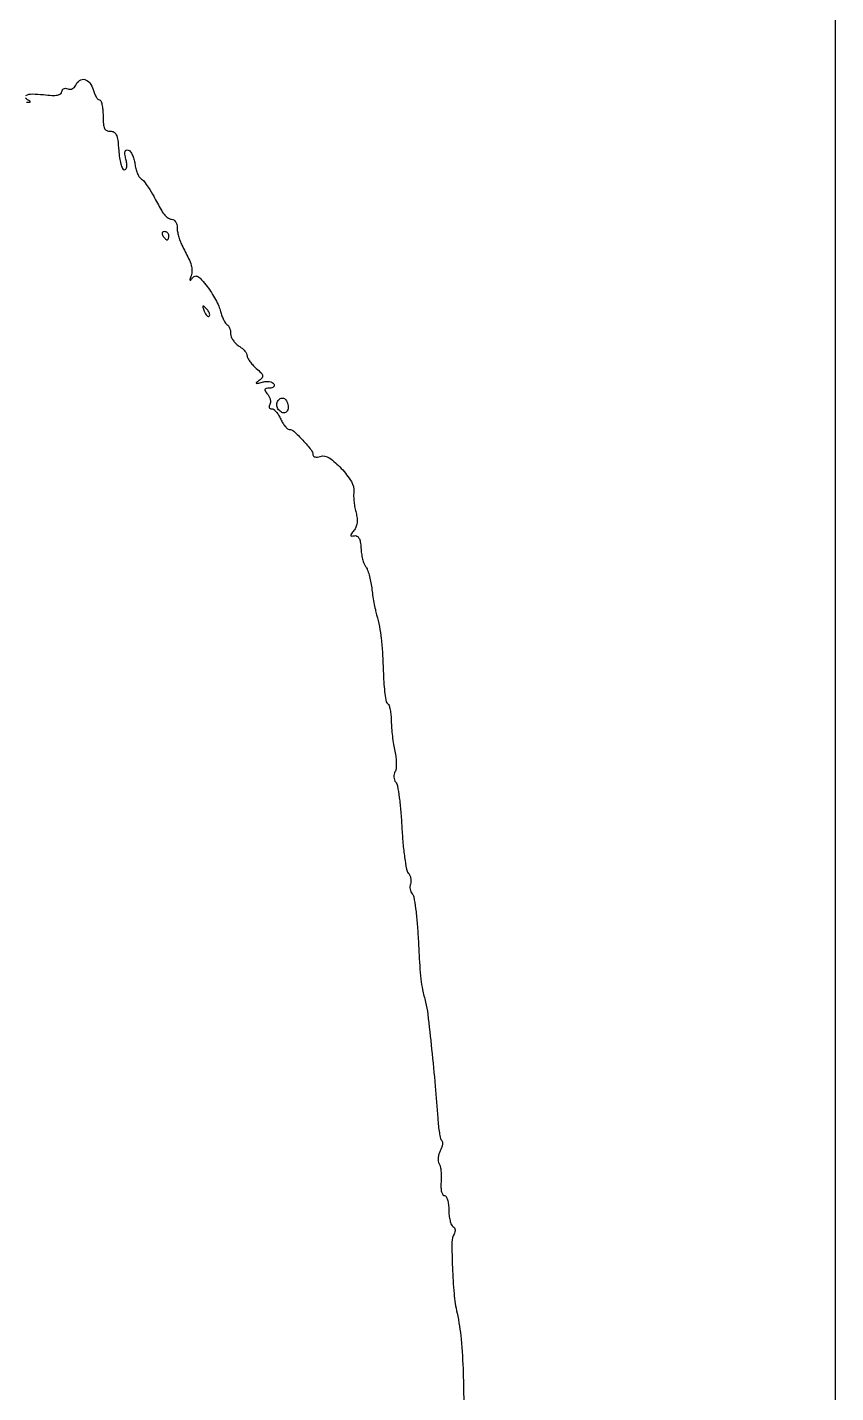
# Model space of a CAD drawing. Extents: x 0 to 4160, y 0 to 3120.
# Drawn here: x 3963.6 to 4160, y 2457.2 to 2788.6 of the extents above; entities that cross this region are included whole.
import ezdxf

# ---------------------------------------------------------------- set-up
doc = ezdxf.new("R2010")
doc.units = 0

msp = doc.modelspace()

# ---------------------------------------------------------------- linework, layer by layer
for points in [[(4159.499279, 606.274193, 0.000001), (4159.667734, 974.478125, 0.000057), (4159.806661, 1380.08378, 0.000034), (4159.883999, 1862.25), (4160, 3120), (3296.563358, 3120), (2433.126717, 3120)], [(757.647081, 3119.740147, 0.000002), (520.492565, 3119.487217, 0.4139)], [(1964.75, 0.149832, 0.000016), (2717.930904, 0.232101, 0.000028), (3351.473438, 0.357111)], [(3963.23619, 2772.059056, -0.115238), (3964.788828, 2772.409549, -0.026205), (3967.5, 2772.24711, 0.015219), (3969.592065, 2772.075587, 0.053088), (3970.943078, 2772.149571, 0.105763), (3971.716549, 2772.450932, 0.252289), (3972, 2772.976936, -0.129261), (3972.112394, 2773.404427, -0.15157), (3972.416315, 2773.690842, -0.127197), (3972.875731, 2773.784864, -0.078974), (3973.417241, 2773.670131, 0.100452), (3974.000207, 2773.572355, 0.098266), (3974.580134, 2773.708117, 0.097606), (3975.067297, 2774.056244, 0.097642), (3975.385856, 2774.563142, -0.155029), (3976.292903, 2775.698636, -0.212331), (3977.565561, 2775.918045, -0.168025), (3978.813902, 2775.098986, -0.103186), (3979.589356, 2773.5, 0.031538), (3979.894893, 2772.542749, 0.043524), (3980.294405, 2771.734375, 0.050787), (3980.722675, 2771.168069, 0.208396), (3981.108408, 2771, -0.306772), (3981.454467, 2770.765621, -0.038718), (3981.738095, 2769.857639, -0.034743), (3981.93553, 2768.601601, -0.021617), (3982, 2767.111111, 0.018209), (3982.072737, 2765.114535, 0.091201), (3982.353571, 2764.035998, 0.181562), (3982.894257, 2763.506485, 0.124372), (3983.75, 2763.361111, -0.148942), (3984.625251, 2763.168592, -0.161218), (3985.211735, 2762.52485, -0.074545), (3985.575574, 2761.212192, -0.014375), (3985.804791, 2758.75, 0.020798), (3985.997866, 2756.929622, 0.032834), (3986.32955, 2755.395312, 0.035018), (3986.735665, 2754.27774, 0.2963), (3987.163199, 2754, 0.242881), (3987.539535, 2754.19427, 0.116613), (3987.749543, 2754.711707, 0.068893), (3987.762543, 2755.534325, 0.031044), (3987.564792, 2756.597872, -0.022523), (3987.323673, 2757.782083, -0.102406), (3987.35745, 2758.481228, -0.251477), (3987.639738, 2758.78723, -0.165152), (3988.130073, 2758.789976, -0.152694), (3988.625292, 2758.432835, -0.048236), (3989.104796, 2757.644662, -0.043043), (3989.499307, 2756.609518, -0.036257), (3989.73887, 2755.460836, 0.02893), (3989.964198, 2754.295306, 0.032567), (3990.316531, 2753.210073, 0.034491), (3990.734214, 2752.340952, 0.125725), (3991.155618, 2751.903823, -0.087865), (3991.967995, 2751.178488, -0.022798), (3992.992058, 2749.747296, -0.01623), (3994.304058, 2747.573507, -0.005144), (3996.120921, 2744.25, 0.042688), (3996.67917, 2743.389166, 0.046319), (3997.361972, 2742.660938, 0.051416), (3998.061367, 2742.159235, 0.130617), (3998.660515, 2742, -0.148496), (3999.171334, 2741.844869, -0.098848), (3999.606526, 2741.408514, -0.082321), (3999.899959, 2740.756234, -0.064706), (4000, 2739.986431, 0.043999), (4000.082143, 2739.05477, 0.022434), (4000.339612, 2737.907397, 0.022103), (4000.713331, 2736.739923, 0.030789), (4001.156128, 2735.736431, -0.006221), (4002.776379, 2732.504239, -0.040239), (4003.438368, 2730.80655, -0.078946), (4003.60568, 2729.563555, -0.072302), (4003.389453, 2728.289533, 0.007021), (4003.121353, 2727.417991, 0.233504), (4003.158253, 2727.208557, 0.494926), (4003.296926, 2727.205998, 0.011767), (4003.747044, 2727.802358, -0.182092), (4004.346162, 2728.201373, -0.193716), (4005.040928, 2728.092539, -0.079501), (4005.949995, 2727.331884, -0.015946), (4007.288021, 2725.689032, -0.021574), (4008.334173, 2724.187304, -0.017676), (4009.323082, 2722.499407, -0.018033), (4010.122197, 2720.880657, -0.044178), (4010.557424, 2719.627225, 0.024362), (4010.877039, 2718.573959, 0.027285), (4011.287678, 2717.596966, 0.028088), (4011.724453, 2716.81356, 0.113598), (4012.110779, 2716.431535, -0.110193), (4012.451801, 2716.098815, -0.050506), (4012.738791, 2715.543899, -0.046613), (4012.934118, 2714.872747, -0.047548), (4013, 2714.18153, 0.097106), (4013.145535, 2713.439233, 0.052213), (4013.5875, 2712.613697, 0.049226), (4014.234962, 2711.835958, 0.055039), (4015, 2711.232073, -0.037148), (4015.765309, 2710.671129, -0.040966), (4016.4125, 2710.019709, -0.04492), (4016.861839, 2709.377454, -0.130914), (4017, 2708.858822, 0.126248), (4017.143354, 2708.300121, 0.031697), (4017.651515, 2707.499778, 0.030331), (4018.368988, 2706.629977, 0.026502), (4019.217923, 2705.810996, -0.018467), (4020.388614, 2704.717365, -0.133822), (4020.765452, 2704.053714, -0.239623), (4020.640218, 2703.493723, -0.06964), (4019.967923, 2702.878194, 0.012348), (4019.261837, 2702.366628, 0.535389), (4019.271743, 2702.212065, 0.195739), (4019.542051, 2702.174774, 0.005851), (4020.665843, 2702.475171, -0.049081), (4021.542029, 2702.629922, -0.057612), (4022.384402, 2702.597589, -0.06702), (4023.070294, 2702.394924, -0.150133), (4023.47486, 2702.040677, -0.146202), (4023.581263, 2701.645832, -0.191575), (4023.435172, 2701.305699, -0.134189), (4023.033653, 2701.07593, -0.063329), (4022.436572, 2701, 0.033759), (4021.600036, 2700.943455, 0.288039), (4021.324344, 2700.713178, 0.231911), (4021.380664, 2700.318502, 0.023808), (4021.963645, 2699.543805, -0.05732), (4022.377768, 2698.909241, -0.06058), (4022.627673, 2698.208749, -0.067771), (4022.684618, 2697.550789, -0.126816), (4022.527073, 2697.043805, 0.080207), (4022.361443, 2696.644846, 0.15845), (4022.38885, 2696.306618, 0.184001), (4022.601839, 2696.082109, 0.112418), (4022.962422, 2696, -0.16638), (4023.455516, 2695.831247, -0.046352), (4024.060097, 2695.265625, -0.041356), (4024.666478, 2694.456906, -0.033308), (4025.181954, 2693.5, 0.027399), (4025.683094, 2692.542806, 0.036023), (4026.247051, 2691.734375, 0.039085), (4026.792423, 2691.159716, 0.185436), (4027.208264, 2691, -0.190636), (4028.330742, 2690.555891, -0.016753), (4030.529703, 2688.34985, -0.017446), (4032.56959, 2686.002352, -0.171789), (4033, 2684.78659, 0.224113), (4033.14367, 2684.482159, 0.123568), (4033.523385, 2684.301991, 0.080556), (4034.099123, 2684.281042, 0.045766), (4034.781735, 2684.430725, -0.235216), (4036.936326, 2684.094721, -0.050159), (4039.880072, 2681.528597, -0.050464), (4042.328674, 2678.325937, -0.164457), (4042.918647, 2675.759009, 0.034567), (4042.88572, 2674.696339, 0.017195), (4042.983382, 2673.351957, 0.01698), (4043.180768, 2671.959946, 0.023892), (4043.457569, 2670.737014, -0.040049), (4043.705889, 2669.447988, -0.057393), (4043.70077, 2668.285403, -0.06519), (4043.443183, 2667.273488, -0.078478), (4042.942395, 2666.43059, 0.011552), (4042.271934, 2665.58366, 0.188938), (4042.176128, 2665.241539, 0.410069), (4042.362816, 2665.086815, 0.032107), (4043.06705, 2665.193576, -0.179617), (4043.694352, 2665.104664, -0.14785), (4044.173284, 2664.62148, -0.081658), (4044.492212, 2663.673241, -0.026854), (4044.651089, 2662.205164, 0.024593), (4044.790996, 2660.855377, 0.024503), (4045.062861, 2659.524169, 0.025241), (4045.41528, 2658.388607, 0.082107), (4045.802287, 2657.705164, -0.081761), (4046.209747, 2656.986754, -0.019633), (4046.633718, 2655.679017, -0.019646), (4047.006986, 2654.119722, -0.018346), (4047.266693, 2652.5, 0.008227), (4047.506133, 2650.785434, 0.006518), (4047.819469, 2648.940625, 0.006596), (4048.1551, 2647.236553, 0.016314), (4048.458079, 2646, -0.019761), (4049.141222, 2643.12635, -0.019871), (4049.593877, 2640.213038, -0.015238), (4049.891929, 2636.670317, -0.005791), (4050.09958, 2631.714702, 0.011423), (4050.239887, 2629.076883, 0.016777), (4050.493728, 2626.768743, 0.012147), (4050.80892, 2624.903284, 0.209368), (4051.152605, 2624.405685, -0.177205), (4051.483416, 2623.985072, -0.027967), (4051.758086, 2622.951582, -0.028112), (4051.952744, 2621.642688, -0.021245), (4052.023857, 2620.190983, 0.017626), (4052.093859, 2618.513698, 0.010317), (4052.289784, 2616.512497, 0.01031), (4052.568803, 2614.515888, 0.017224), (4052.89564, 2612.851559, -0.026516), (4053.160208, 2611.358126, -0.028908), (4053.255206, 2609.887679, -0.030104), (4053.188021, 2608.632514, -0.110423), (4052.928986, 2607.885097, 0.087164), (4052.692144, 2607.29158, 0.069369), (4052.645705, 2606.602387, 0.069276), (4052.789597, 2605.925844, 0.086421), (4053.108504, 2605.369261, -0.131396), (4053.52268, 2604.469564, -0.008833), (4053.956342, 2601.647349, -0.012217), (4054.336327, 2598.218531, -0.008825), (4054.598795, 2594.38096, 0.009441), (4054.866427, 2590.537363, 0.012904), (4055.261893, 2587.089694, 0.009708), (4055.717324, 2584.257299, 0.129181), (4056.159369, 2583.307972, -0.06939), (4056.526849, 2582.714163, -0.054971), (4056.754306, 2581.993634, -0.056276), (4056.815587, 2581.26155, -0.084573), (4056.690021, 2580.63459, 0.074406), (4056.556636, 2580.032089, 0.061236), (4056.591549, 2579.373805, 0.062844), (4056.781448, 2578.76171, 0.090004), (4057.104293, 2578.295707, -0.156196), (4057.500586, 2577.526084, -0.007957), (4057.925199, 2574.711049, -0.012073), (4058.301301, 2571.294791, -0.008406), (4058.567631, 2567.423852, 0.002052), (4058.93799, 2560.815682, 0.013686), (4059.225885, 2557.532407, 0.022905), (4059.633713, 2555.0154, 0.012861), (4060.346604, 2552, -0.035867), (4060.904309, 2549.039035, -0.002465), (4061.83656, 2540.562402, -0.003903), (4062.711967, 2531.547421, -0.006104), (4063.309935, 2523.775597, 0.012001), (4063.474903, 2521.918194, 0.016106), (4063.718738, 2520.24597, 0.013226), (4063.99954, 2518.884896, 0.139773), (4064.272553, 2518.394114, -0.174693), (4064.453726, 2518.00878, -0.058), (4064.439616, 2517.375104, -0.049432), (4064.257121, 2516.619284, -0.038943), (4063.918572, 2515.84785, 0.052357), (4063.587539, 2515.035086, 0.049674), (4063.425079, 2514.156727, 0.053511), (4063.443962, 2513.346256, 0.106237), (4063.658382, 2512.743732, -0.087698), (4063.929884, 2512.061259, -0.024809), (4064.106069, 2510.926768, -0.024187), (4064.180392, 2509.603256, -0.023423), (4064.128009, 2508.264399, 0.029935), (4064.09482, 2506.992605, 0.051353), (4064.238897, 2505.942714, 0.070986), (4064.523754, 2505.231028, 0.268254), (4064.923382, 2505, -0.264483), (4065.337683, 2504.764366, -0.058395), (4065.683744, 2503.989211, -0.046204), (4065.921766, 2502.87734, -0.029646), (4066, 2501.559017, 0.02735), (4066.074632, 2500.195636, 0.033859), (4066.298542, 2498.944314, 0.03606), (4066.623437, 2497.953452, 0.158376), (4067.016312, 2497.489919, -0.114755), (4067.348262, 2497.160162, -0.100387), (4067.520964, 2496.701479, -0.093602), (4067.507156, 2496.183773, -0.085268), (4067.307114, 2495.687903, 0.140096), (4066.75477, 2493.731722, 0.008326), (4066.877923, 2487.524509, 0.013557), (4067.280696, 2481.200266, 0.03137), (4068.007581, 2476.5, -0.031143), (4068.989363, 2470.170456, -0.015178), (4069.490095, 2462.007347, -0.006416), (4069.636624, 2453.902688, -0.412119)], [(3963.433506, 2770.414848, 0.035857), (3964.181942, 2770.42051, 0.310751), (3964.31827, 2770.531166, 0.387813), (3964.25, 2770.67123, -0.106029), (3963.12421, 2771.422768, -0.511183)]]:
    msp.add_lwpolyline(points, format="xyb")
for points in [[(3996.5, 2738, 0.029505), (3996.768994, 2737.617226, 0.035638), (3997.066025, 2737.29375, 0.038439), (3997.34829, 2737.065539, 0.151918), (3997.559017, 2737, 0.210953), (3997.727648, 2737.07446, 0.081139), (3997.870461, 2737.29375, 0.061769), (3997.967655, 2737.617151, 0.042167), (3998, 2738, 0.105053), (3997.918938, 2738.381556, 0.099167), (3997.688914, 2738.70625, 0.09642), (3997.345238, 2738.923877, 0.093332), (3996.940983, 2739, 0.108972), (3996.586039, 2738.921712, 0.182303), (3996.3746, 2738.70625, 0.161196), (3996.343488, 2738.3821, 0.082592)], [(4006.564293, 2719.706872, 0.036269), (4006.866277, 2719.059266, 0.070189), (4007.210949, 2718.604915, 0.120343), (4007.538684, 2718.40751, 0.278911), (4007.806872, 2718.473539, 0.20742), (4007.927901, 2718.779789, 0.082976), (4007.837219, 2719.231185, 0.063152), (4007.558688, 2719.753423, 0.043285), (4007.124088, 2720.266667, 0.011214), (4006.463552, 2720.893514, 0.400052), (4006.270328, 2720.888819, 0.286372), (4006.21821, 2720.663782, 0.008399)], [(4027, 2696.440983, -0.131397), (4026.748994, 2695.50233, -0.221941), (4026.094833, 2695.043762, -0.194118), (4025.247001, 2695.223468, -0.106623), (4024.5, 2696, -0.144545), (4024.228407, 2696.994978, -0.137775), (4024.532901, 2697.999006, -0.173073), (4025.249279, 2698.554719, -0.22115), (4026.069098, 2698.457295, -0.093559), (4026.425599, 2698.131679, -0.052935), (4026.726548, 2697.62768, -0.050295), (4026.930946, 2697.034855, -0.057944)]]:
    msp.add_lwpolyline(points, format="xyb", close=True)

doc.saveas('drawing.dxf')
